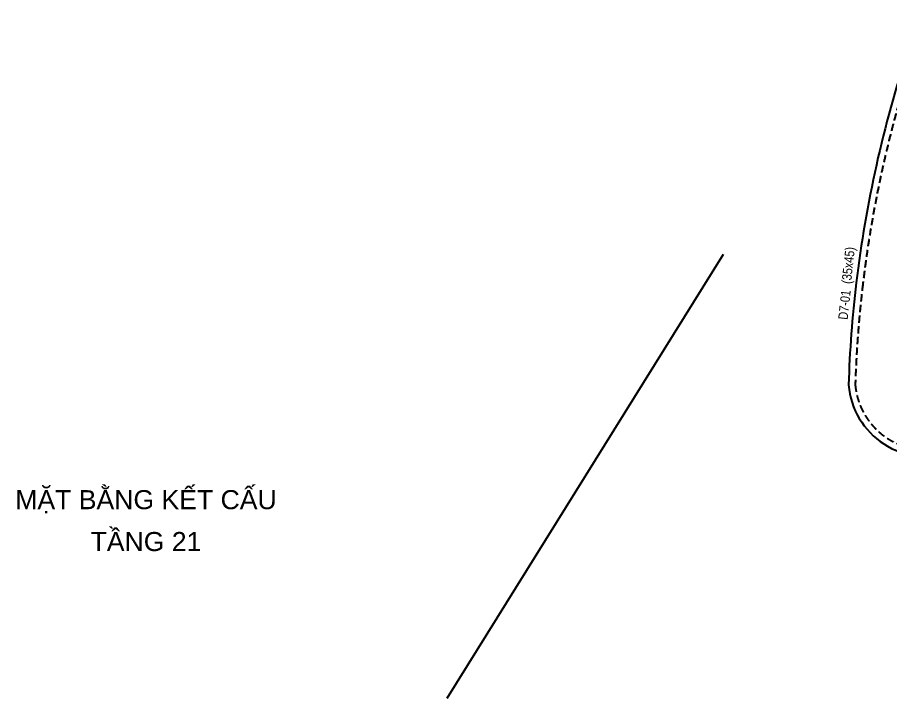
# Model space of a CAD drawing. Header units: millimetres. Extents: x 5400 to 3023951, y -127214 to 225084.
# Drawn here: x 2169436 to 2215315, y 2000 to 37782 of the extents above; entities that cross this region are included whole.
import ezdxf
from ezdxf.enums import TextEntityAlignment as Align

# ---------------------------------------------------------------- set-up
doc = ezdxf.new("R2010")
doc.units = ezdxf.units.MM
doc.header["$LTSCALE"] = 100
doc.linetypes.add('HIDDEN', pattern=[0.375, 0.25, -0.125])
for name, color, linetype in [('ccu12-Khuat', 9, 'HIDDEN'), ('ccu12-Text', 31, 'Continuous'), ('ccu12-Thay', 7, 'Continuous')]:
    doc.layers.add(name, color=color, linetype=linetype)
doc.layers.add('ccu12-Tencaukien', color=9, linetype='Continuous', lineweight=15)
doc.styles.add('Arial', font='arial.ttf', dxfattribs={"width": 0.7})
doc.styles.add('Arial Narrow', font='ARIALN.TTF')

# ---------------------------------------------------------------- blocks, each defined once
blk = doc.blocks.new('*U4')
at = {"layer": 'ccu12-Tencaukien', "color": 8, "ltscale": 10000}
blk.add_line((361, -155), (354, -155), dxfattribs=at)
at = {"layer": 'ccu12-Text', "color": 2, "style": 'Arial Narrow', "width": 0.8}
blk.add_attdef('SH', text='', height=300, dxfattribs=at).set_placement((276, 6), align=Align.BOTTOM_RIGHT)
at = {"layer": 'ccu12-Text', "color": 31, "style": 'Arial Narrow', "width": 0.8}
for tag, p in [('(', (508, -75)), (')', (963, -75)), ('KT', (633, -75))]:
    blk.add_attdef(tag, text='', height=250, dxfattribs=at).set_placement(p, align=Align.BOTTOM_LEFT)

msp = doc.modelspace()

# ---------------------------------------------------------------- linework, layer by layer
at = {"layer": 'ccu12-Khuat', "ltscale": 15, "elevation": 0}
msp.add_lwpolyline([(2217334.6, 37573.1, 0.0707215), (2216571.7, 35963.7, 0.0503327), (2213861.6, 23797.3, 0.0220421), (2213459.5, 18482, 0.4909488), (2218422.1, 15288.2), (2227035.7, 18561.8, 0.07918), (2230548.8, 20743.4), (2237069.9, 28639.7)], format="xyb", dxfattribs=at)
at = {"layer": 'ccu12-Thay', "ltscale": 0.5, "elevation": 0}
msp.add_lwpolyline([(2217053, 37781.8, 0.0713114), (2216238.5, 36070.7, 0.05032), (2213514.1, 23838.7, 0.022125), (2213109, 18472.9, 0.4928533), (2218542.8, 14959.7), (2227165.6, 18236.7, 0.0798424), (2230800.2, 20498.1), (2237339.8, 28416.8)], format="xyb", dxfattribs=at)
at = {"layer": 'Defpoints', "color": 1, "ltscale": 0.5}
msp.add_line((2206521.9, 25335.1), (2191999.9, 1999.8), dxfattribs=at)

# ---------------------------------------------------------------- block references
at = {"layer": 'ccu12-Tencaukien'}
ref = msp.add_blockref('*U4', (2213476.8, 23680.3, 0), dxfattribs=dict(at, xscale=1.815893337873054, yscale=1.815893337873054, zscale=1.815893337873054, rotation=83.86004537470342))
ref.add_attrib('KT', '(35x45)', dxfattribs={"color": 31, "height": 500, "rotation": 83.86005, "style": 'Arial Narrow'}).set_placement((2213386.2, 23750.5), align=Align.BOTTOM_LEFT)
ref.add_attrib('SH', 'D7-01', dxfattribs={"color": 2, "height": 500, "rotation": 83.86005, "style": 'Arial Narrow'}).set_placement((2213373.3, 23417.5), align=Align.BOTTOM_RIGHT)

# ---------------------------------------------------------------- texts
at = {"layer": 'ccu12-Text', "color": 31, "style": 'Arial'}
for s, p in [('MẶT BẰNG KẾT CẤU', (2176190, 12448.1)), ('TẦNG 21', (2176190, 10248.1))]:
    msp.add_text(s, height=1000, dxfattribs=at).set_placement(p, align=Align.MIDDLE_CENTER)

doc.saveas('drawing.dxf')
